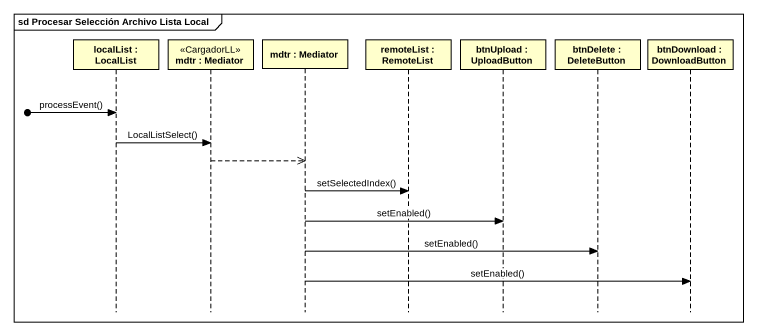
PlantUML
@startuml
mainframe sd Procesar Selección Archivo Lista Local
hide footbox
participant "localList : LocalList" as localList
participant "mdtr : Mediator" as mdtr <<CargadorLL>>
participant "mdtr : Mediator" as mdtr_2
participant "remoteList : RemoteList" as remoteList
participant "btnUpload : UploadButton" as btnUpload
participant "btnDelete : DeleteButton" as btnDelete
participant "btnDownload : DownloadButton" as btnDownload

[o-> localList : processEvent()
localList -> mdtr : LocalListSelect()
mdtr -->> mdtr_2
mdtr_2 -> remoteList : setSelectedIndex()
mdtr_2 -> btnUpload : setEnabled()
mdtr_2 -> btnDelete : setEnabled()
mdtr_2 -> btnDownload : setEnabled()
@enduml
